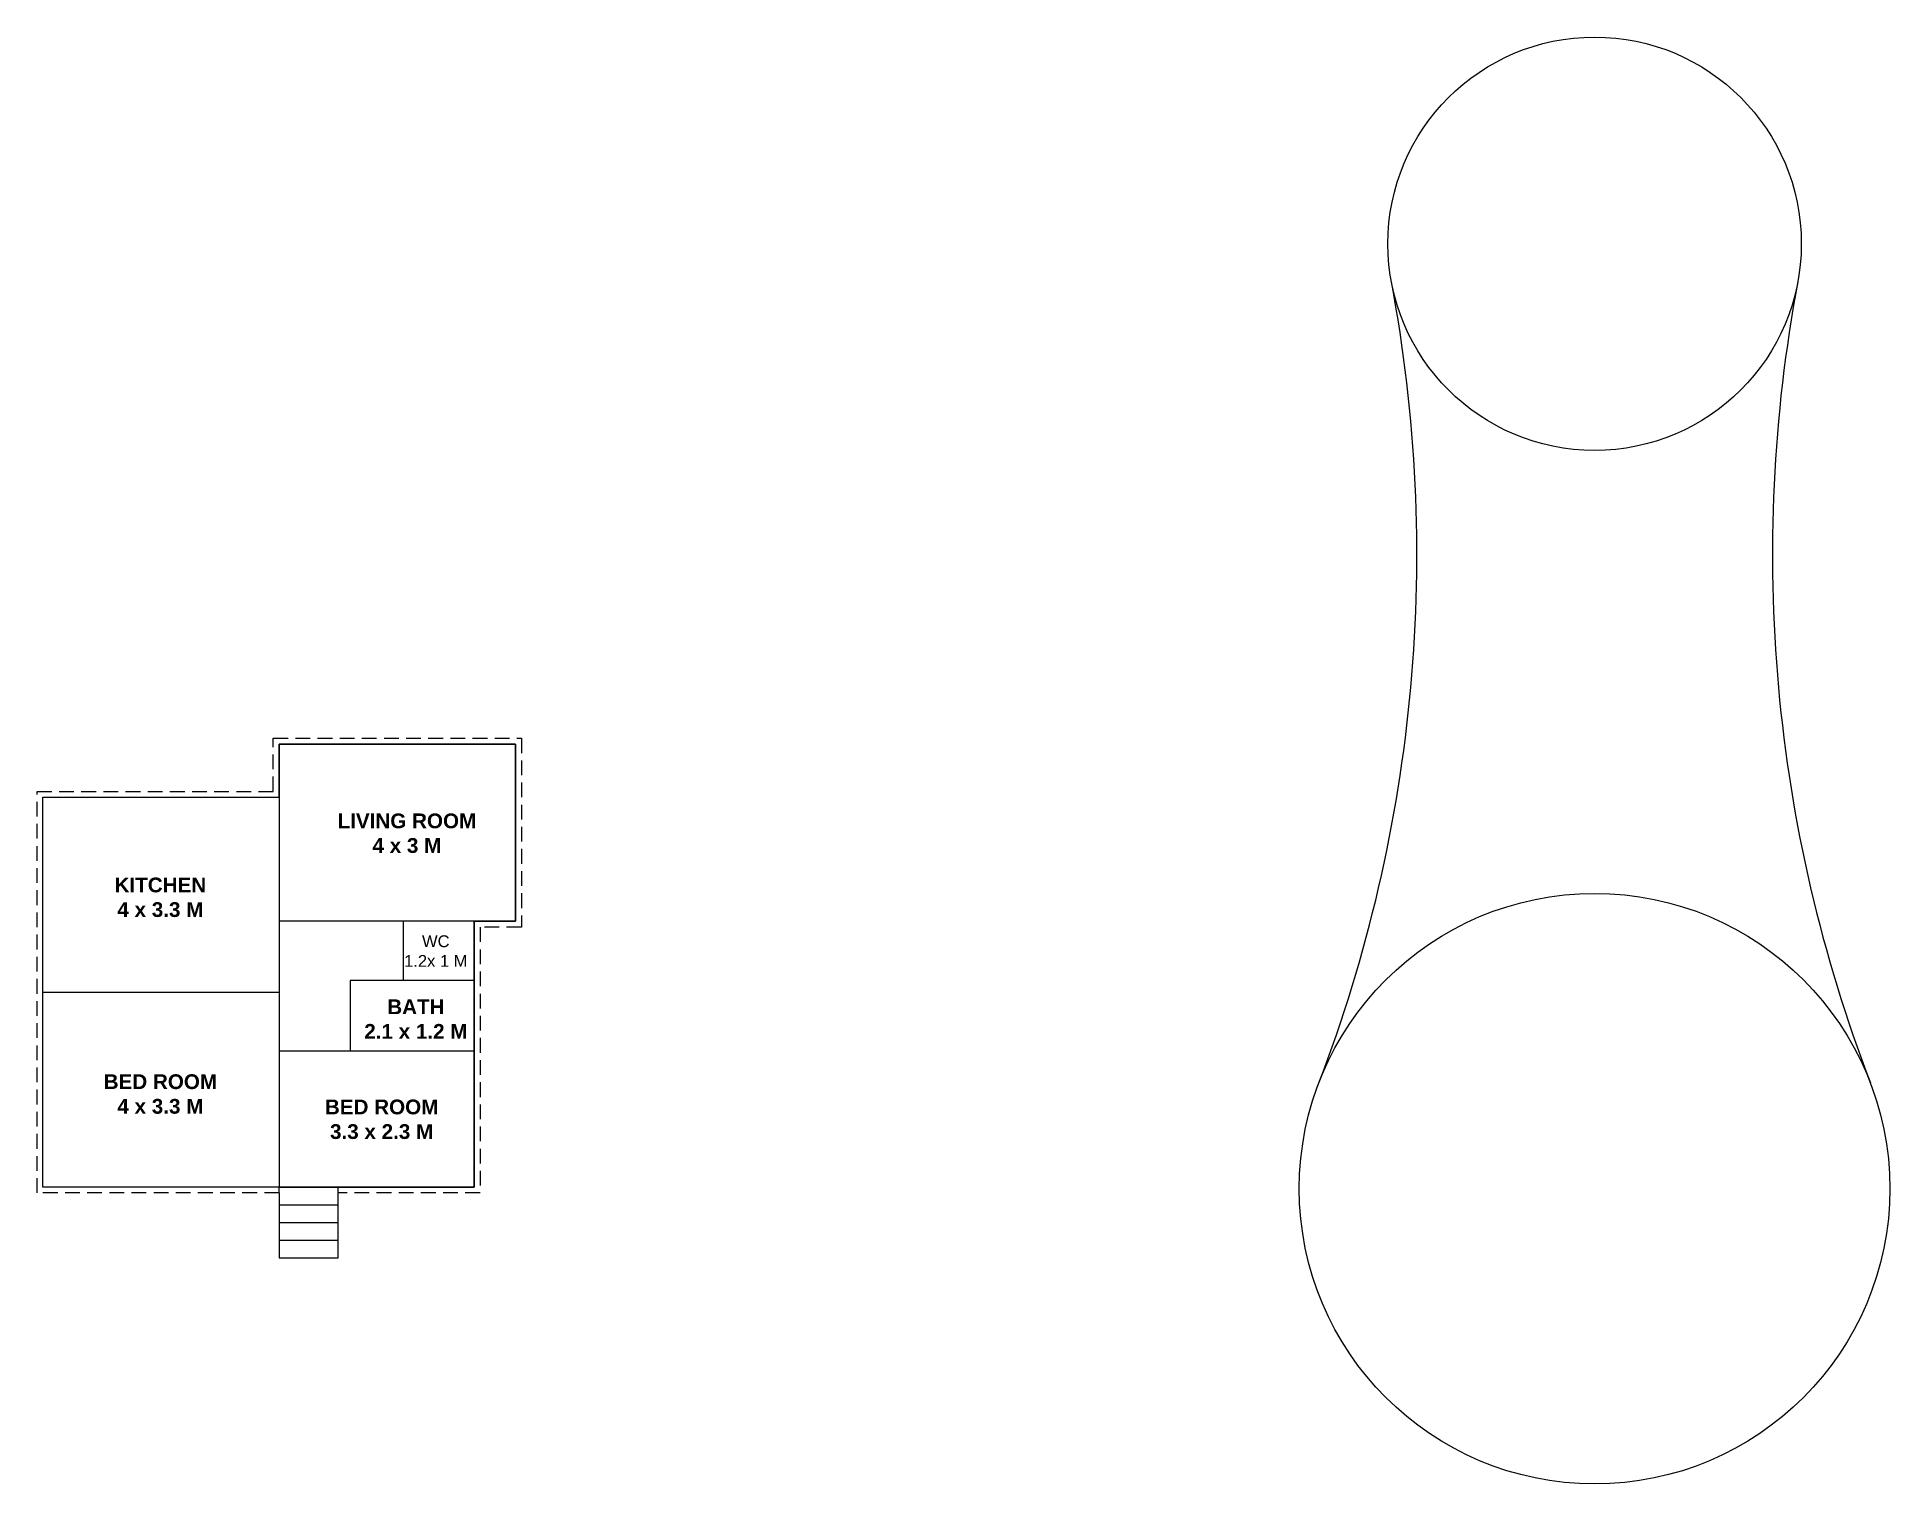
# Model space of a CAD drawing. Header units: metres. Extents: x -0.2 to 31.1, y 9.9 to 34.4.
import ezdxf

# ---------------------------------------------------------------- set-up
doc = ezdxf.new("R2010")
doc.units = ezdxf.units.M
doc.header["$MEASUREMENT"] = 0
doc.linetypes.add('HIDDEN', pattern=[0.375, 0.25, -0.125])
doc.styles.get("Standard").update_dxf_attribs({"font": 'arial.ttf'})

msp = doc.modelspace()

# ---------------------------------------------------------------- linework, layer by layer
for p, q in [((7.868, 22.407), (3.868, 22.407)), ((3.868, 22.407), (3.868, 21.507)), ((7.868, 19.407), (7.868, 22.407)), ((-0.132, 18.207), (-0.132, 21.507)), ((-0.132, 21.507), (3.868, 21.507)), ((3.868, 21.507), (3.868, 18.207)), ((5.968, 19.407), (3.868, 19.407)), ((7.168, 19.407), (5.968, 19.407)), ((5.968, 19.407), (5.968, 18.407)), ((7.168, 18.407), (7.168, 19.407)), ((7.168, 19.407), (7.868, 19.407)), ((-0.132, 14.907), (-0.132, 18.207)), ((-0.132, 18.207), (3.868, 18.207)), ((3.868, 18.207), (3.868, 14.907)), ((7.168, 18.407), (5.068, 18.407)), ((5.068, 18.407), (5.068, 17.207)), ((7.168, 17.207), (7.168, 18.407)), ((7.168, 17.207), (3.868, 17.207)), ((7.168, 14.907), (7.168, 17.207)), ((3.868, 14.907), (-0.132, 14.907)), ((3.868, 14.907), (7.168, 14.907)), ((3.868, 14.807), (3.868, 14.907)), ((3.868, 14.907), (4.864, 14.907)), ((3.868, 14.807), (3.868, 13.747)), ((4.864, 13.747), (4.864, 14.907)), ((3.868, 14.607), (4.864, 14.607)), ((3.868, 14.307), (4.864, 14.307)), ((3.868, 14.007), (4.864, 14.007)), ((3.868, 13.747), (3.868, 13.707)), ((3.868, 13.707), (4.864, 13.707)), ((4.864, 13.707), (4.864, 13.747))]:
    msp.add_line(p, q)
at = {"color": 241, "linetype": 'HIDDEN', "true_color": 0xf7abae}
msp.add_lwpolyline([(3.868, 14.807), (-0.232, 14.807), (-0.232, 21.607), (3.768, 21.607), (3.768, 22.507), (7.968, 22.507), (7.968, 19.307), (7.268, 19.307), (7.268, 14.807), (4.864, 14.807)], dxfattribs=at)
msp.add_lwpolyline([(3.868, 21.507), (3.868, 22.407), (7.868, 22.407), (7.868, 19.407), (7.168, 19.407), (7.168, 14.907), (3.868, 14.907), (-0.132, 14.907), (-0.132, 21.507), (3.868, 21.507)])
for centre, radius in [((26.139, 30.88), 3.5), ((26.139, 14.88), 5)]:
    msp.add_circle(centre, radius)
for centre, start, end in [((-1.871, 25.622), 339.0181, 10.6311), ((54.15, 25.622), 169.3689, 200.9819)]:
    msp.add_arc(centre, 25, start, end)

# ---------------------------------------------------------------- texts
at = {"attachment_point": 1}
for s, insert, char_height in [('\\pxqc;{\\fArial|b1|i0|c0|p34;LIVING ROOM\\P4 x 3 M}', (4.769, 21.233), 0.25), ('\\pxqc;{\\fArial|b1|i0|c0|p34;KITCHEN\\P4 x 3.3 M}', (0.595, 20.148), 0.25), ('\\pxqc;WC \\P1.2x 1 M', (5.258, 19.17), 0.2), ('\\pxqc;{\\fArial|b1|i0|c0|p34;BATH\\P2.1 x 1.2 M}', (4.921, 18.085), 0.25), ('\\pxqc;{\\fArial|b1|i0|c0|p34;BED ROOM\\P4 x 3.3 M}', (0.595, 16.817), 0.25), ('\\pxqc;{\\fArial|b1|i0|c0|p34;BED ROOM\\P3.3 x 2.3 M}', (4.341, 16.389), 0.25)]:
    msp.add_mtext_dynamic_manual_height_columns(s, width=2.52265, gutter_width=1, heights=[0], dxfattribs=dict(at, insert=insert, char_height=char_height))

doc.saveas('drawing.dxf')
